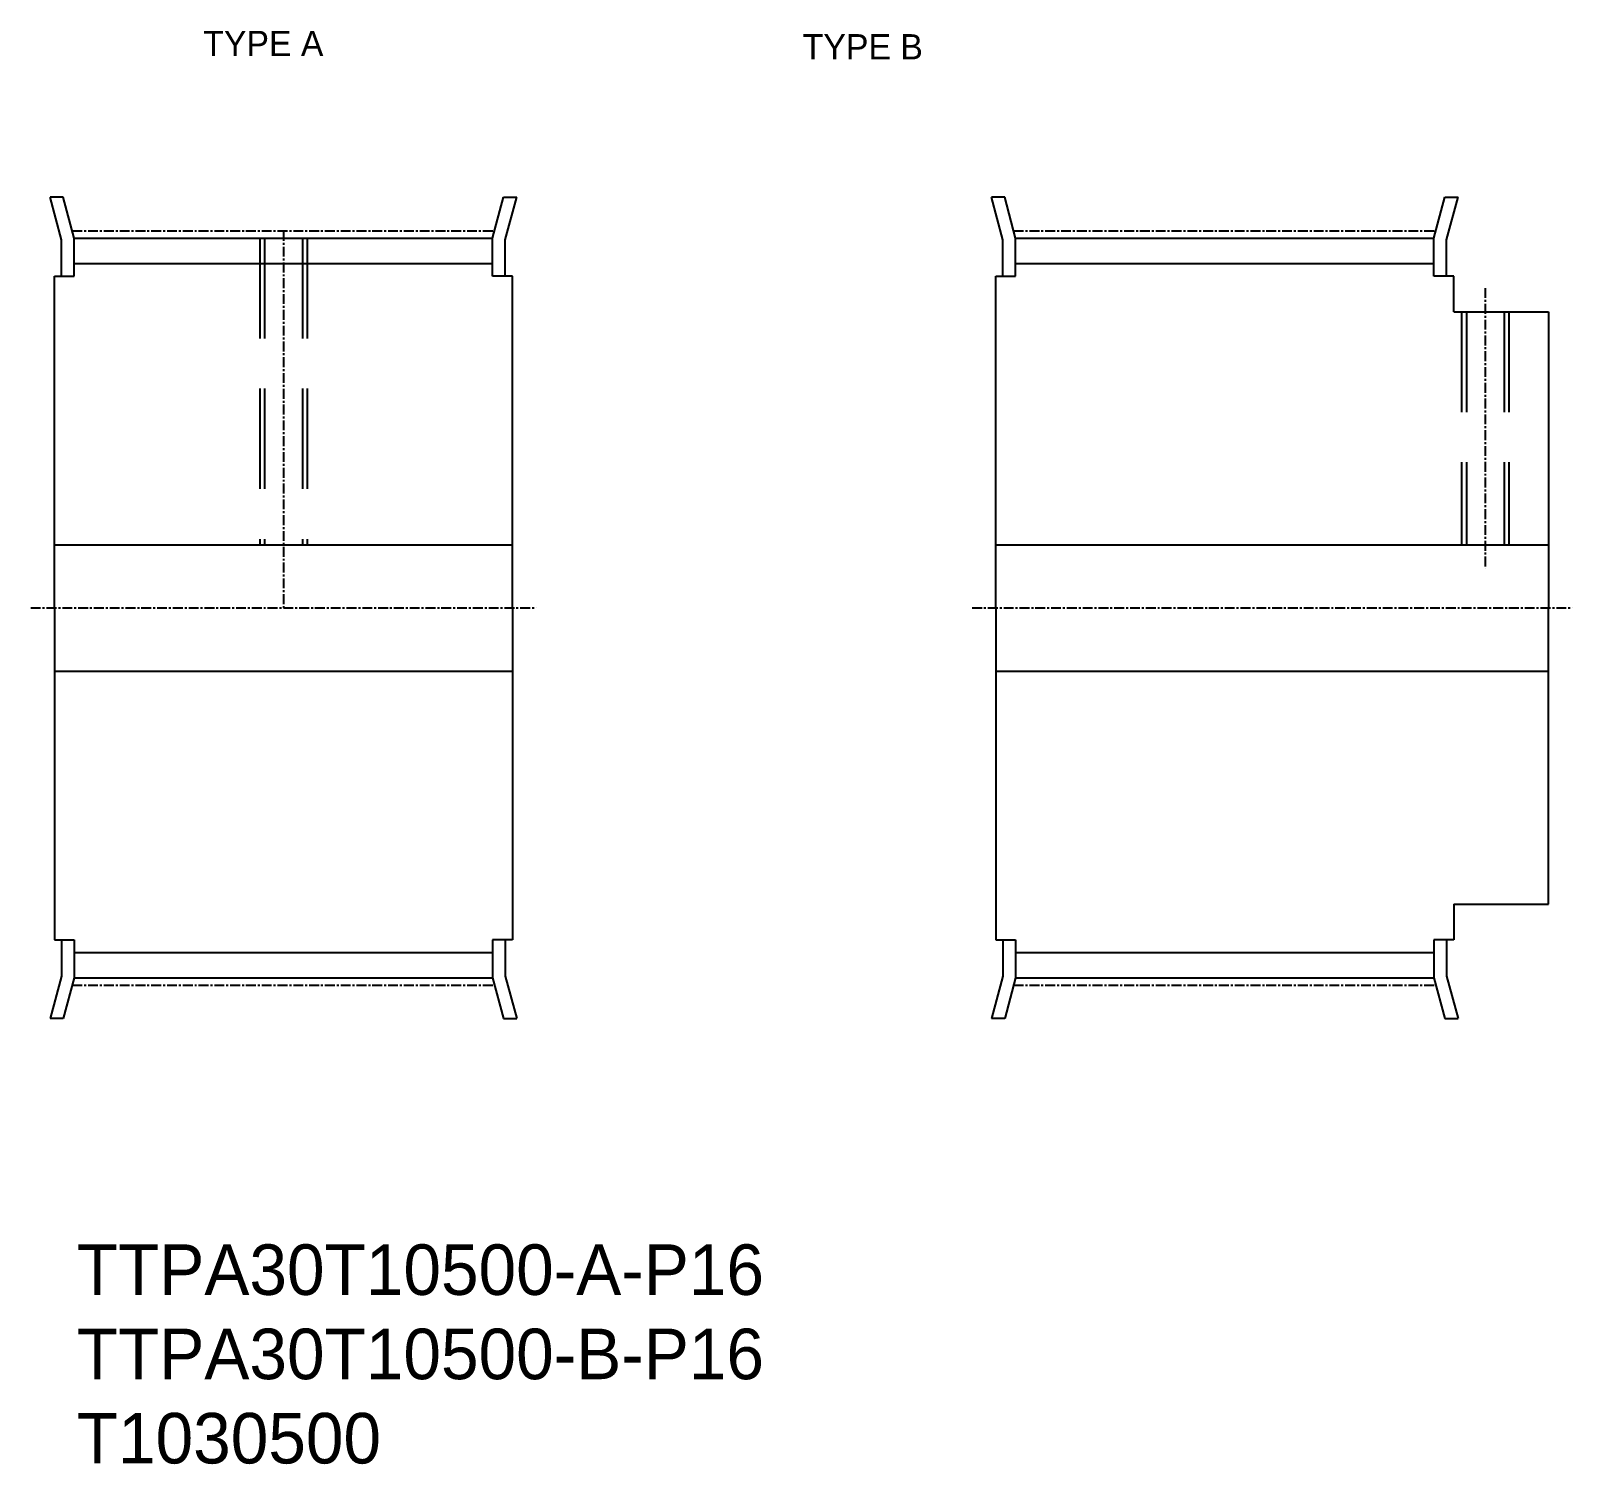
# Model space of a CAD drawing. Extents: x -287 to -92, y -61 to 120.
import ezdxf

# ---------------------------------------------------------------- set-up
doc = ezdxf.new("R2010")
doc.units = 0
doc.linetypes.add('CENTER', pattern=[2, 1.25, -0.25, 0.25, -0.25])
doc.linetypes.add('DASHED', pattern=[19.05, 12.7, -6.35])
doc.layers.get('0').update_dxf_attribs({"linetype": 'CONTINUOUS'})
doc.layers.add('CENTER', color=1, linetype='CENTER')

# ---------------------------------------------------------------- blocks, each defined once
blk = doc.blocks.new('*U2')
at = {"color": 7, "linetype": 'CONTINUOUS'}
for s, p in [('TTPA30T10500-A-P16', (-281.28, -39.94)), ('TTPA30T10500-B-P16', (-281.28, -50.61)), ('T1030500', (-281.28, -61.28))]:
    blk.add_text(s, height=6.4, dxfattribs=at).set_placement(p)

msp = doc.modelspace()

# ---------------------------------------------------------------- linework, layer by layer
at = {"color": 7, "linetype": 'CONTINUOUS'}
for p, q in [((-282.98, 99.04), (-284.64, 99.04)), ((-283.2, 93.65), (-284.64, 99.04)), ((-281.6, 93.86), (-282.98, 99.04)), ((-228.6, 93.86), (-227.21, 99.04)), ((-227.21, 99.04), (-225.55, 99.04)), ((-227, 93.65), (-225.55, 99.04)), ((-163.96, 93.65), (-165.4, 99.04)), ((-163.74, 99.04), (-165.4, 99.04)), ((-162.36, 93.86), (-163.74, 99.04)), ((-109.36, 93.86), (-107.97, 99.04)), ((-107.97, 99.04), (-106.31, 99.04)), ((-107.76, 93.65), (-106.31, 99.04)), ((-281.6, 89.04), (-281.6, 93.86)), ((-281.6, 93.86), (-228.6, 93.86)), ((-228.6, 89.04), (-228.6, 93.86)), ((-162.36, 89.04), (-162.36, 93.86)), ((-162.36, 93.86), (-109.36, 93.86)), ((-109.36, 89.04), (-109.36, 93.86)), ((-283.2, 89.04), (-283.2, 93.65)), ((-227, 89.04), (-227, 93.65)), ((-163.96, 89.04), (-163.96, 93.65)), ((-107.76, 89.04), (-107.76, 93.65)), ((-281.6, 90.66), (-228.6, 90.66)), ((-162.36, 90.66), (-109.36, 90.66)), ((-284.1, 47.04), (-284.1, 89.04)), ((-284.1, 89.04), (-281.6, 89.04)), ((-226.1, 89.04), (-228.6, 89.04)), ((-226.1, 47.04), (-226.1, 89.04)), ((-164.86, 47.04), (-164.86, 89.04)), ((-164.86, 89.04), (-162.36, 89.04)), ((-106.86, 89.04), (-109.36, 89.04)), ((-106.86, 84.54), (-106.86, 89.04)), ((-106.86, 84.54), (-94.86, 84.54)), ((-94.86, 84.54), (-94.86, 47.04)), ((-284.1, 55.04), (-226.1, 55.04)), ((-164.86, 55.04), (-94.86, 55.04)), ((-284.1, 47.04), (-284.1, 5.04)), ((-226.1, 47.04), (-226.1, 5.04)), ((-164.86, 47.04), (-164.86, 5.04)), ((-94.86, 9.54), (-94.86, 47.04)), ((-284.1, 39.04), (-226.1, 39.04)), ((-164.86, 39.04), (-94.86, 39.04)), ((-106.86, 9.54), (-94.86, 9.54)), ((-106.86, 9.54), (-106.86, 5.04)), ((-284.1, 5.04), (-281.6, 5.04)), ((-283.2, 5.04), (-283.2, 0.42)), ((-281.6, 5.04), (-281.6, 0.21)), ((-228.6, 5.04), (-228.6, 0.21)), ((-226.1, 5.04), (-228.6, 5.04)), ((-227, 5.04), (-227, 0.42)), ((-164.86, 5.04), (-162.36, 5.04)), ((-163.96, 5.04), (-163.96, 0.42)), ((-162.36, 5.04), (-162.36, 0.21)), ((-106.86, 5.04), (-109.36, 5.04)), ((-109.36, 5.04), (-109.36, 0.21)), ((-107.76, 5.04), (-107.76, 0.42)), ((-281.6, 3.41), (-228.6, 3.41)), ((-162.36, 3.41), (-109.36, 3.41)), ((-283.2, 0.42), (-284.64, -4.96)), ((-281.6, 0.21), (-282.98, -4.96)), ((-281.6, 0.21), (-228.6, 0.21)), ((-228.6, 0.21), (-227.21, -4.96)), ((-227, 0.42), (-225.55, -4.96)), ((-163.96, 0.42), (-165.4, -4.96)), ((-162.36, 0.21), (-163.74, -4.96)), ((-162.36, 0.21), (-109.36, 0.21)), ((-109.36, 0.21), (-107.97, -4.96)), ((-107.76, 0.42), (-106.31, -4.96)), ((-282.98, -4.96), (-284.64, -4.96)), ((-227.21, -4.96), (-225.55, -4.96)), ((-163.74, -4.96), (-165.4, -4.96)), ((-107.97, -4.96), (-106.31, -4.96))]:
    msp.add_line(p, q, dxfattribs=at)
at = {"color": 3, "linetype": 'DASHED'}
for p, q in [((-258.1, 93.86), (-258.1, 55.04)), ((-257.5, 93.86), (-257.5, 55.04)), ((-252.7, 93.86), (-252.7, 55.04)), ((-252.1, 93.86), (-252.1, 55.04)), ((-105.86, 84.54), (-105.86, 55.04)), ((-105.26, 84.54), (-105.26, 55.04)), ((-100.46, 84.54), (-100.46, 55.04)), ((-99.86, 84.54), (-99.86, 55.04))]:
    msp.add_line(p, q, dxfattribs=at)
at = {"layer": 'CENTER', "color": 1, "linetype": 'CENTER'}
for p, q in [((-281.84, 94.78), (-228.35, 94.78)), ((-255.1, 94.78), (-255.1, 47.04)), ((-162.6, 94.78), (-109.11, 94.78)), ((-102.86, 87.54), (-102.86, 52.04)), ((-287.1, 47.04), (-223.1, 47.04)), ((-167.86, 47.04), (-91.86, 47.04)), ((-281.84, -0.71), (-228.35, -0.71)), ((-162.6, -0.71), (-109.11, -0.71))]:
    msp.add_line(p, q, dxfattribs=at)

# ---------------------------------------------------------------- block references
at = {"color": 7, "linetype": 'CONTINUOUS'}
msp.add_blockref('*U2', (0, 0), dxfattribs=at)

# ---------------------------------------------------------------- texts
for s, p in [('TYPE A', (-265.25, 116.91)), ('TYPE B', (-189.32, 116.49))]:
    msp.add_text(s, height=3.2, dxfattribs=at).set_placement(p)

doc.saveas('drawing.dxf')
